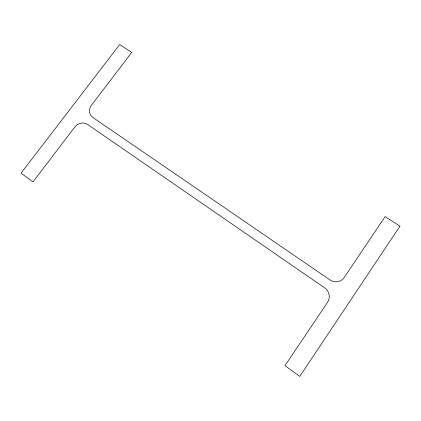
<?xml version="1.0" encoding="UTF-8"?>
<svg xmlns="http://www.w3.org/2000/svg" width="421" height="421" viewBox="0 0 421 421"><rect width="100%" height="100%" fill="white"/><g stroke="black" fill="none" stroke-linecap="round" stroke-linejoin="round"><path stroke-width="0.63" d="M399.95 226.172L299.752 376.427L284.985 365.66L327.612 302.22A10.493 10.12 44.8 0 0 324.628 287.843L87.647 124.484A9.299 8.636 -36.1 0 0 74.938 126.884L32.996 181.888L21.05 173.173L119.69 44.573L131.747 52.383L91.331 105.387A9.236 8.562 -32.2 0 0 92.925 117.538L329.975 279.918A10.425 10.015 36.9 0 0 344.236 277.481L385.152 216.583L399.95 226.172"/></g></svg>
